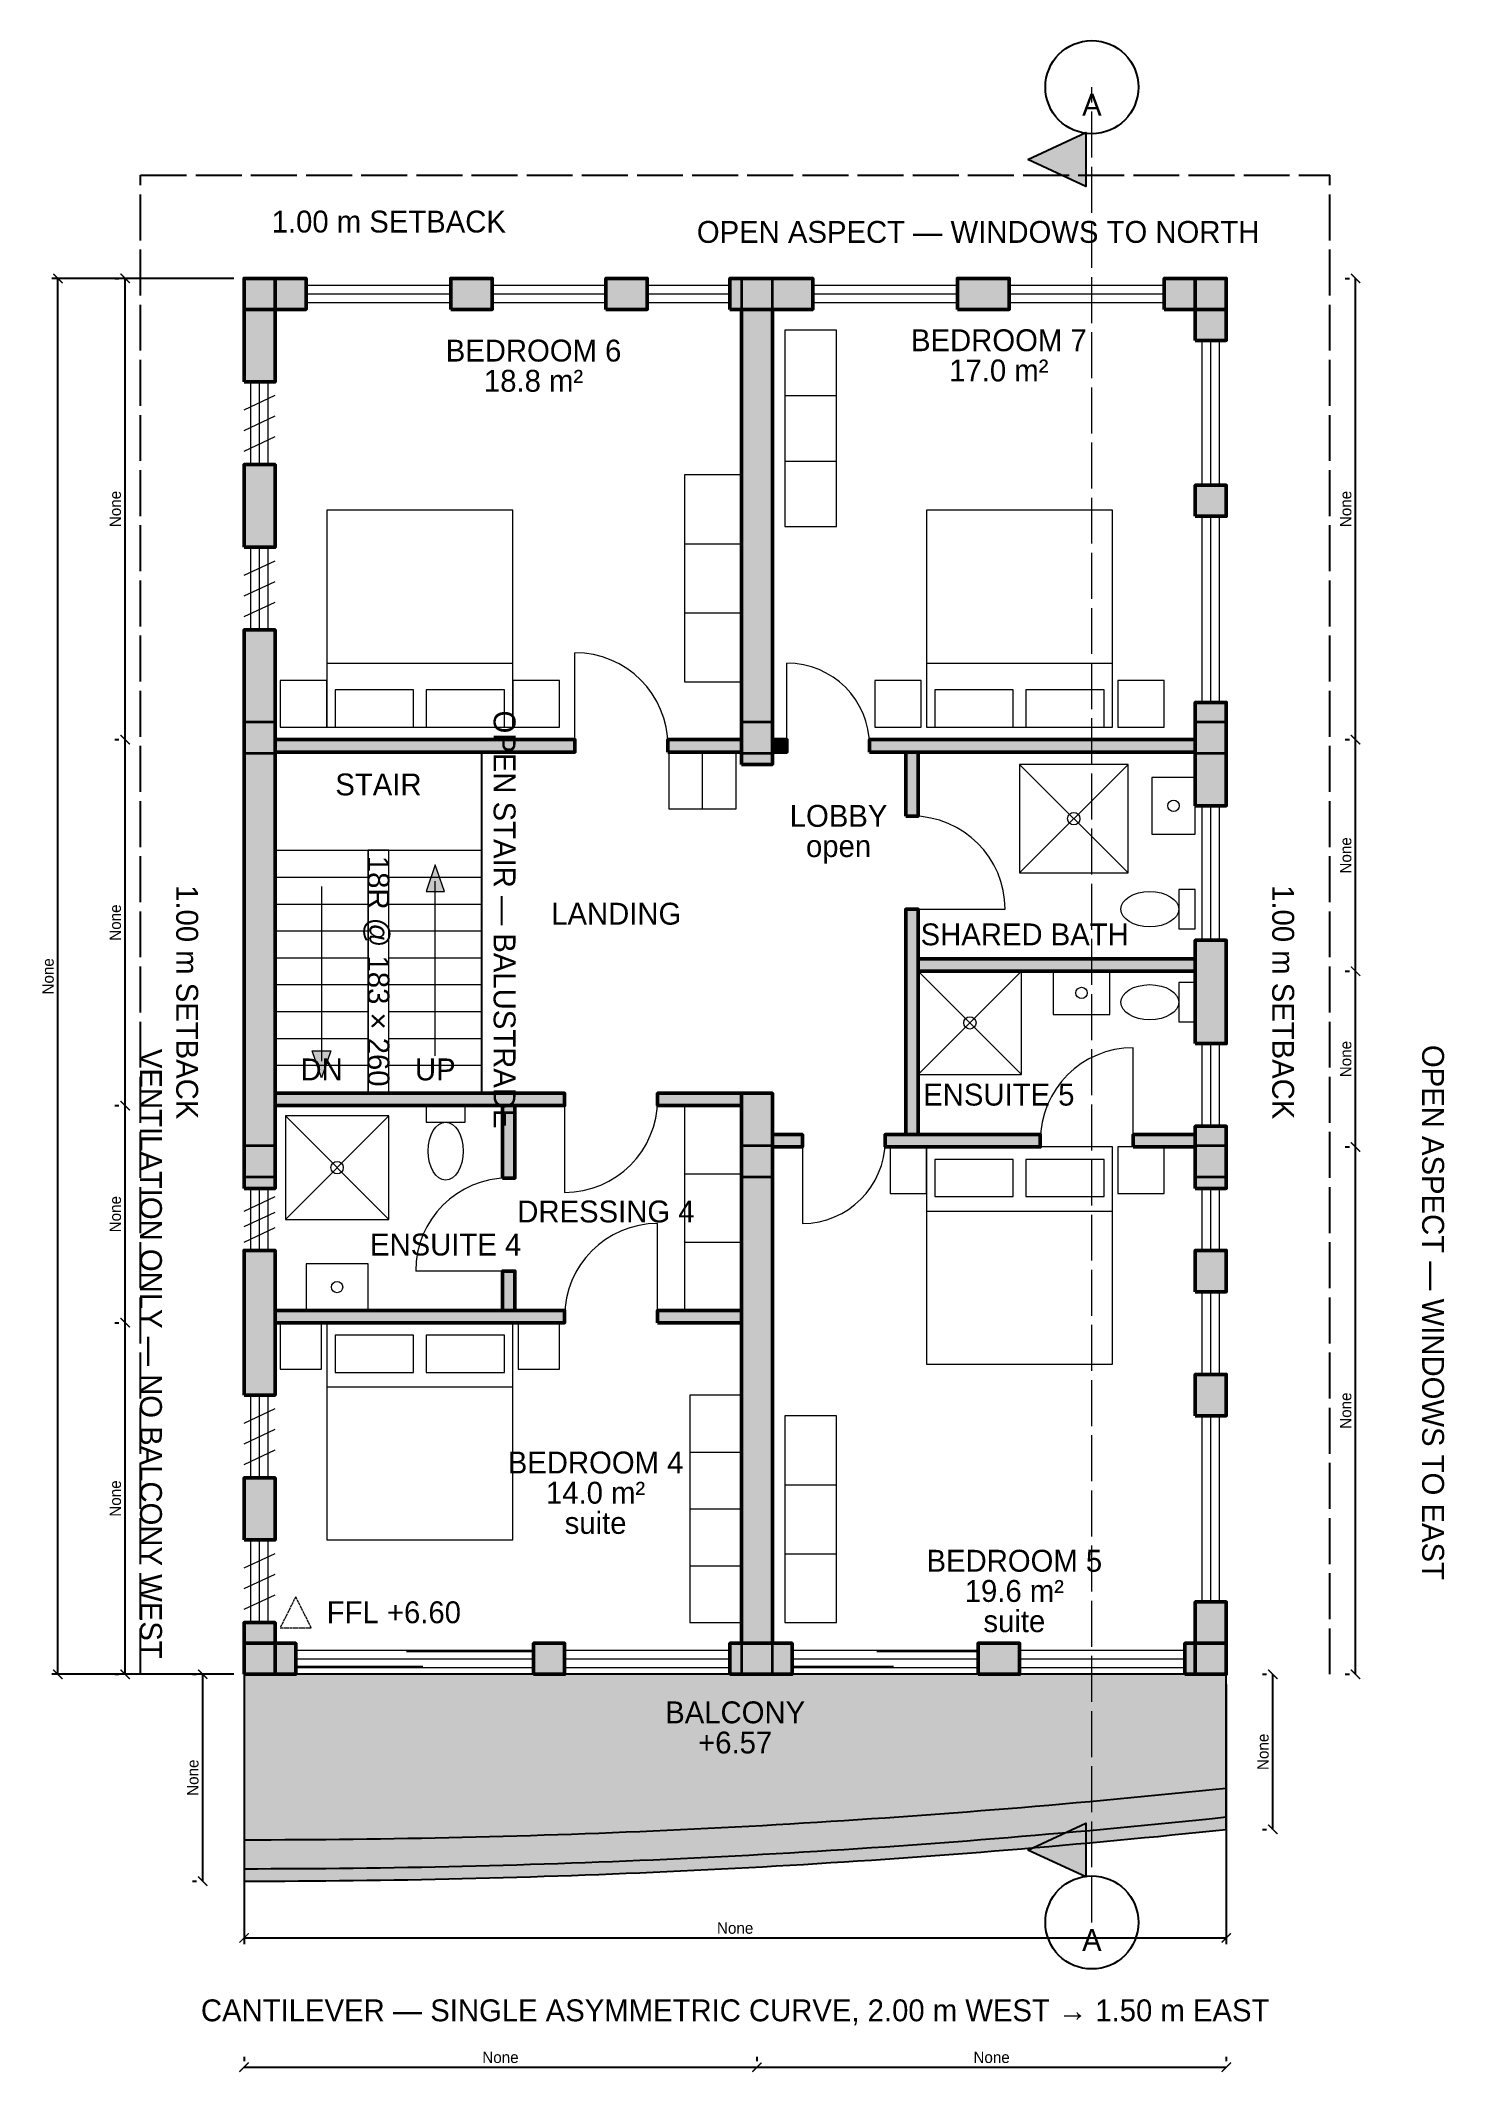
# Model space of a CAD drawing. Header units: millimetres. Extents: x 10533 to 24109, y -350 to 19300.
import ezdxf
from ezdxf.enums import TextEntityAlignment as Align

# ---------------------------------------------------------------- set-up
doc = ezdxf.new("R2010")
doc.units = ezdxf.units.MM
doc.header["$LTSCALE"] = 20
doc.linetypes.add('DASHDOT', pattern=[3.556, 2.54, -0.508, 0, -0.508])
doc.linetypes.add('DASHED', pattern=[1.524, 1.27, -0.254])
for name, color, linetype, lineweight in [('A-ANNO-DIMS', 5, 'CONTINUOUS', 13), ('A-ANNO-PATT', 8, 'CONTINUOUS', 9), ('A-ANNO-SYMB', 5, 'DASHED', 13), ('A-ANNO-TEXT', 7, 'CONTINUOUS', 13), ('A-DOOR', 3, 'CONTINUOUS', 18), ('A-EQPM', 6, 'CONTINUOUS', 13), ('A-FLOR', 7, 'CONTINUOUS', 25), ('A-FLOR-STRS', 2, 'CONTINUOUS', 18), ('A-FURN', 6, 'CONTINUOUS', 13), ('A-GLAZ', 4, 'CONTINUOUS', 18), ('A-WALL', 7, 'CONTINUOUS', 50), ('A-WALL-PATT', 7, 'CONTINUOUS', 9), ('G-ANNO-BNDY', 1, 'DASHDOT', 25), ('S-COLS', 7, 'CONTINUOUS', 35)]:
    doc.layers.add(name, color=color, linetype=linetype, lineweight=lineweight)
doc.dimstyles.new('ARCH', dxfattribs={"dimtxt": 2.2, "dimasz": 1.8, "dimexe": 1.2, "dimexo": 2, "dimgap": 0.8, "dimtad": 1, "dimlfac": 0.001, "dimblk": 'ARCHTICK', "dimcen": 2.5, "dimazin": 3, "dimtfac": 1, "dimtmove": 0, "dimatfit": 3})

# ---------------------------------------------------------------- blocks, each defined once
blk = doc.blocks.new('_ARCHTICK')
at = {"color": 0, "linetype": 'BYBLOCK', "const_width": 0.15}
blk.add_lwpolyline([(-0.5, -0.5), (0.5, 0.5)], dxfattribs=at)

msp = doc.modelspace()

# ---------------------------------------------------------------- hatches: boundary and pattern name
at = {"layer": 'A-ANNO-PATT'}
for points in [[(20080, 18150), (20640, 18410), (20640, 17890)], [(14350, 11330), (14260, 11070), (14440, 11070)], [(13250, 9270), (13160, 9530), (13340, 9530)], [(12500, 3500), (12500, 1500), (12631.944, 1500.096), (12763.889, 1500.386), (12895.833, 1500.868), (13027.778, 1501.543), (13159.722, 1502.411), (13291.667, 1503.472), (13423.611, 1504.726), (13555.556, 1506.173), (13687.5, 1507.812), (13819.444, 1509.645), (13951.389, 1511.671), (14083.333, 1513.889), (14215.278, 1516.3), (14347.222, 1518.904), (14479.167, 1521.701), (14611.111, 1524.691), (14743.056, 1527.874), (14875, 1531.25), (15006.944, 1534.819), (15138.889, 1538.58), (15270.833, 1542.535), (15402.778, 1546.682), (15534.722, 1551.022), (15666.667, 1555.556), (15798.611, 1560.282), (15930.556, 1565.201), (16062.5, 1570.312), (16194.444, 1575.617), (16326.389, 1581.115), (16458.333, 1586.806), (16590.278, 1592.689), (16722.222, 1598.765), (16854.167, 1605.035), (16986.111, 1611.497), (17118.056, 1618.152), (17250, 1625), (17381.944, 1632.041), (17513.889, 1639.275), (17645.833, 1646.701), (17777.778, 1654.321), (17909.722, 1662.133), (18041.667, 1670.139), (18173.611, 1678.337), (18305.556, 1686.728), (18437.5, 1695.312), (18569.444, 1704.09), (18701.389, 1713.059), (18833.333, 1722.222), (18965.278, 1731.578), (19097.222, 1741.127), (19229.167, 1750.868), (19361.111, 1760.802), (19493.056, 1770.93), (19625, 1781.25), (19756.944, 1791.763), (19888.889, 1802.469), (20020.833, 1813.368), (20152.778, 1824.46), (20284.722, 1835.745), (20416.667, 1847.222), (20548.611, 1858.893), (20680.556, 1870.756), (20812.5, 1882.812), (20944.444, 1895.062), (21076.389, 1907.504), (21208.333, 1920.139), (21340.278, 1932.967), (21472.222, 1945.988), (21604.167, 1959.201), (21736.111, 1972.608), (21868.056, 1986.208), (22000, 2000), (22000, 3500)], [(20080, 1800), (20640, 2060), (20640, 1540)]]:
    msp.add_hatch(color=7, dxfattribs=at).paths.add_polyline_path(points)
at = {"layer": 'A-WALL-PATT'}
for points in [[(12500, 16000), (12800, 16000), (12800, 17000), (12500, 17000)], [(12500, 16700), (13100, 16700), (13100, 17000), (12500, 17000)], [(14500, 16700), (14900, 16700), (14900, 17000), (14500, 17000)], [(16000, 16700), (16400, 16700), (16400, 17000), (16000, 17000)], [(17200, 16700), (18000, 16700), (18000, 17000), (17200, 17000)], [(19400, 16700), (19900, 16700), (19900, 17000), (19400, 17000)], [(21400, 16700), (22000, 16700), (22000, 17000), (21400, 17000)], [(21700, 16400), (22000, 16400), (22000, 17000), (21700, 17000)], [(17310, 12300), (17610, 12300), (17610, 16700), (17310, 16700)], [(12500, 14400), (12800, 14400), (12800, 15200), (12500, 15200)], [(21700, 14700), (22000, 14700), (22000, 15000), (21700, 15000)], [(12500, 8200), (12800, 8200), (12800, 13600), (12500, 13600)], [(21700, 11900), (22000, 11900), (22000, 12900), (21700, 12900)], [(12800, 12420), (15700, 12420), (15700, 12540), (12800, 12540)], [(16600, 12420), (17310, 12420), (17310, 12540), (16600, 12540)], [(17610, 12420), (17750, 12420), (17750, 12540), (17610, 12540)], [(18550, 12420), (21700, 12420), (21700, 12540), (18550, 12540)], [(18900, 11800), (19020, 11800), (19020, 12420), (18900, 12420)], [(18900, 8720), (19020, 8720), (19020, 10900), (18900, 10900)], [(19020, 10300), (21700, 10300), (21700, 10420), (19020, 10420)], [(21700, 9600), (22000, 9600), (22000, 10600), (21700, 10600)], [(12800, 9000), (15600, 9000), (15600, 9120), (12800, 9120)], [(16500, 9000), (17310, 9000), (17310, 9120), (16500, 9120)], [(17310, 3800), (17610, 3800), (17610, 9120), (17310, 9120)], [(15000, 8300), (15120, 8300), (15120, 9000), (15000, 9000)], [(17610, 8600), (17900, 8600), (17900, 8720), (17610, 8720)], [(18700, 8600), (20200, 8600), (20200, 8720), (18700, 8720)], [(21100, 8600), (21700, 8600), (21700, 8720), (21100, 8720)], [(21700, 8200), (22000, 8200), (22000, 8800), (21700, 8800)], [(12500, 6200), (12800, 6200), (12800, 7600), (12500, 7600)], [(21700, 7200), (22000, 7200), (22000, 7600), (21700, 7600)], [(15000, 7020), (15120, 7020), (15120, 7400), (15000, 7400)], [(12800, 6900), (15600, 6900), (15600, 7020), (12800, 7020)], [(16500, 6900), (17310, 6900), (17310, 7020), (16500, 7020)], [(21700, 6000), (22000, 6000), (22000, 6400), (21700, 6400)], [(12500, 4800), (12800, 4800), (12800, 5400), (12500, 5400)], [(21700, 3500), (22000, 3500), (22000, 4200), (21700, 4200)], [(12500, 3500), (12800, 3500), (12800, 4000), (12500, 4000)], [(12500, 3500), (13000, 3500), (13000, 3800), (12500, 3800)], [(15300, 3500), (15600, 3500), (15600, 3800), (15300, 3800)], [(17200, 3500), (17800, 3500), (17800, 3800), (17200, 3800)], [(19600, 3500), (20000, 3500), (20000, 3800), (19600, 3800)], [(21600, 3500), (22000, 3500), (22000, 3800), (21600, 3800)]]:
    msp.add_hatch(color=7, dxfattribs=at).paths.add_polyline_path(points)

# ---------------------------------------------------------------- linework, layer by layer
at = {"layer": 'A-ANNO-SYMB', "linetype": 'DASHED', "ltscale": 17.5}
msp.add_line((20700, 1100), (20700, 18850), dxfattribs=at)
at = {"layer": 'A-ANNO-SYMB'}
msp.add_lwpolyline([(13000, 4250), (12850, 3950), (13150, 3950)], close=True, dxfattribs=at)
at = {"layer": 'A-DOOR'}
for p, q in [((15700, 12480), (15700, 13380)), ((17750, 12480), (17750, 13280)), ((15700, 12420), (15700, 12540)), ((16600, 12420), (16600, 12540)), ((17750, 12420), (17750, 12540)), ((18550, 12420), (18550, 12540)), ((17310, 12300), (17610, 12300)), ((18900, 11800), (19020, 11800)), ((18900, 10900), (19020, 10900)), ((18960, 10900), (19860, 10900)), ((21100, 8660), (21100, 9560)), ((15600, 9000), (15600, 9120)), ((15600, 9060), (15600, 8160)), ((16500, 9000), (16500, 9120)), ((17310, 9120), (17610, 9120)), ((17900, 8600), (17900, 8720)), ((17900, 8660), (17900, 7860)), ((18700, 8600), (18700, 8720)), ((20200, 8600), (20200, 8720)), ((21100, 8600), (21100, 8720)), ((15000, 8300), (15120, 8300)), ((16500, 6960), (16500, 7860)), ((15060, 7400), (14160, 7400)), ((15000, 7400), (15120, 7400)), ((15600, 6900), (15600, 7020)), ((16500, 6900), (16500, 7020))]:
    msp.add_line(p, q, dxfattribs=at)
for centre, radius, start, end in [((15700, 12480), 900, 0, 90), ((17750, 12480), 800, 0, 90), ((18960, 10900), 900, 0, 90), ((21100, 8660), 900, 90, 180), ((15600, 9060), 900, -90, 0), ((17900, 8660), 800, -90, 0), ((15060, 7400), 900, 90, 180), ((16500, 6960), 900, 90, 180)]:
    msp.add_arc(centre, radius, start, end, dxfattribs=at)
at = {"layer": 'A-EQPM'}
for p, q in [((20000, 11250), (21050, 12300)), ((21050, 11250), (20000, 12300)), ((19020, 9300), (20020, 10300)), ((20020, 9300), (19020, 10300)), ((12900, 7900), (13900, 8900)), ((13900, 7900), (12900, 8900))]:
    msp.add_line(p, q, dxfattribs=at)
for points in [[(20000, 11250), (21050, 11250), (21050, 12300), (20000, 12300)], [(21280, 11625), (21700, 11625), (21700, 12175), (21280, 12175)], [(21540, 10710), (21700, 10710), (21700, 11090), (21540, 11090)], [(19020, 9300), (20020, 9300), (20020, 10300), (19020, 10300)], [(20325, 9880), (20875, 9880), (20875, 10300), (20325, 10300)], [(21540, 9810), (21700, 9810), (21700, 10190), (21540, 10190)], [(12900, 7900), (13900, 7900), (13900, 8900), (12900, 8900)], [(14260, 8840), (14640, 8840), (14640, 9000), (14260, 9000)], [(13100, 7020), (13700, 7020), (13700, 7470), (13100, 7470)]]:
    msp.add_lwpolyline(points, close=True, dxfattribs=at)
for centre, radius in [((20525, 11775), 60), ((21490, 11900), 55), ((20600, 10090), 55), ((19520, 9800), 60), ((13400, 8400), 60), ((13400, 7245), 55)]:
    msp.add_circle(centre, radius, dxfattribs=at)
for centre, major_axis in [((21260, 10900), (280, 0)), ((21260, 10000), (280, 0)), ((14450, 8560), (0, 280))]:
    msp.add_ellipse(centre, major_axis=major_axis, ratio=0.607142857, dxfattribs=at)
at = {"layer": 'A-FLOR'}
msp.add_line((14800, 9120), (14800, 12420), dxfattribs=at)
for points in [[(20080, 18150), (20640, 18410), (20640, 17890)], [(12500, 3500), (12500, 1500), (12631.944, 1500.096), (12763.889, 1500.386), (12895.833, 1500.868), (13027.778, 1501.543), (13159.722, 1502.411), (13291.667, 1503.472), (13423.611, 1504.726), (13555.556, 1506.173), (13687.5, 1507.812), (13819.444, 1509.645), (13951.389, 1511.671), (14083.333, 1513.889), (14215.278, 1516.3), (14347.222, 1518.904), (14479.167, 1521.701), (14611.111, 1524.691), (14743.056, 1527.874), (14875, 1531.25), (15006.944, 1534.819), (15138.889, 1538.58), (15270.833, 1542.535), (15402.778, 1546.682), (15534.722, 1551.022), (15666.667, 1555.556), (15798.611, 1560.282), (15930.556, 1565.201), (16062.5, 1570.312), (16194.444, 1575.617), (16326.389, 1581.115), (16458.333, 1586.806), (16590.278, 1592.689), (16722.222, 1598.765), (16854.167, 1605.035), (16986.111, 1611.497), (17118.056, 1618.152), (17250, 1625), (17381.944, 1632.041), (17513.889, 1639.275), (17645.833, 1646.701), (17777.778, 1654.321), (17909.722, 1662.133), (18041.667, 1670.139), (18173.611, 1678.337), (18305.556, 1686.728), (18437.5, 1695.312), (18569.444, 1704.09), (18701.389, 1713.059), (18833.333, 1722.222), (18965.278, 1731.578), (19097.222, 1741.127), (19229.167, 1750.868), (19361.111, 1760.802), (19493.056, 1770.93), (19625, 1781.25), (19756.944, 1791.763), (19888.889, 1802.469), (20020.833, 1813.368), (20152.778, 1824.46), (20284.722, 1835.745), (20416.667, 1847.222), (20548.611, 1858.893), (20680.556, 1870.756), (20812.5, 1882.812), (20944.444, 1895.062), (21076.389, 1907.504), (21208.333, 1920.139), (21340.278, 1932.967), (21472.222, 1945.988), (21604.167, 1959.201), (21736.111, 1972.608), (21868.056, 1986.208), (22000, 2000), (22000, 3500)], [(20080, 1800), (20640, 2060), (20640, 1540)]]:
    msp.add_lwpolyline(points, close=True, dxfattribs=at)
at = {"layer": 'A-FLOR', "linetype": 'DASHED', "ltscale": 17.5}
msp.add_lwpolyline([(12500, 1900), (12631.944, 1900.096), (12763.889, 1900.386), (12895.833, 1900.868), (13027.778, 1901.543), (13159.722, 1902.411), (13291.667, 1903.472), (13423.611, 1904.726), (13555.556, 1906.173), (13687.5, 1907.812), (13819.444, 1909.645), (13951.389, 1911.671), (14083.333, 1913.889), (14215.278, 1916.3), (14347.222, 1918.904), (14479.167, 1921.701), (14611.111, 1924.691), (14743.056, 1927.874), (14875, 1931.25), (15006.944, 1934.819), (15138.889, 1938.58), (15270.833, 1942.535), (15402.778, 1946.682), (15534.722, 1951.022), (15666.667, 1955.556), (15798.611, 1960.282), (15930.556, 1965.201), (16062.5, 1970.312), (16194.444, 1975.617), (16326.389, 1981.115), (16458.333, 1986.806), (16590.278, 1992.689), (16722.222, 1998.765), (16854.167, 2005.035), (16986.111, 2011.497), (17118.056, 2018.152), (17250, 2025), (17381.944, 2032.041), (17513.889, 2039.275), (17645.833, 2046.701), (17777.778, 2054.321), (17909.722, 2062.133), (18041.667, 2070.139), (18173.611, 2078.337), (18305.556, 2086.728), (18437.5, 2095.312), (18569.444, 2104.09), (18701.389, 2113.059), (18833.333, 2122.222), (18965.278, 2131.578), (19097.222, 2141.127), (19229.167, 2150.868), (19361.111, 2160.802), (19493.056, 2170.93), (19625, 2181.25), (19756.944, 2191.763), (19888.889, 2202.469), (20020.833, 2213.368), (20152.778, 2224.46), (20284.722, 2235.745), (20416.667, 2247.222), (20548.611, 2258.893), (20680.556, 2270.756), (20812.5, 2282.812), (20944.444, 2295.062), (21076.389, 2307.504), (21208.333, 2320.139), (21340.278, 2332.967), (21472.222, 2345.988), (21604.167, 2359.201), (21736.111, 2372.608), (21868.056, 2386.208), (22000, 2400)], dxfattribs=at)
at = {"layer": 'A-FLOR'}
for points in [[(12500, 1620), (12631.944, 1620.096), (12763.889, 1620.386), (12895.833, 1620.868), (13027.778, 1621.543), (13159.722, 1622.411), (13291.667, 1623.472), (13423.611, 1624.726), (13555.556, 1626.173), (13687.5, 1627.812), (13819.444, 1629.645), (13951.389, 1631.671), (14083.333, 1633.889), (14215.278, 1636.3), (14347.222, 1638.904), (14479.167, 1641.701), (14611.111, 1644.691), (14743.056, 1647.874), (14875, 1651.25), (15006.944, 1654.819), (15138.889, 1658.58), (15270.833, 1662.535), (15402.778, 1666.682), (15534.722, 1671.022), (15666.667, 1675.556), (15798.611, 1680.282), (15930.556, 1685.201), (16062.5, 1690.312), (16194.444, 1695.617), (16326.389, 1701.115), (16458.333, 1706.806), (16590.278, 1712.689), (16722.222, 1718.765), (16854.167, 1725.035), (16986.111, 1731.497), (17118.056, 1738.152), (17250, 1745), (17381.944, 1752.041), (17513.889, 1759.275), (17645.833, 1766.701), (17777.778, 1774.321), (17909.722, 1782.133), (18041.667, 1790.139), (18173.611, 1798.337), (18305.556, 1806.728), (18437.5, 1815.312), (18569.444, 1824.09), (18701.389, 1833.059), (18833.333, 1842.222), (18965.278, 1851.578), (19097.222, 1861.127), (19229.167, 1870.868), (19361.111, 1880.802), (19493.056, 1890.93), (19625, 1901.25), (19756.944, 1911.763), (19888.889, 1922.469), (20020.833, 1933.368), (20152.778, 1944.46), (20284.722, 1955.745), (20416.667, 1967.222), (20548.611, 1978.893), (20680.556, 1990.756), (20812.5, 2002.812), (20944.444, 2015.062), (21076.389, 2027.504), (21208.333, 2040.139), (21340.278, 2052.967), (21472.222, 2065.988), (21604.167, 2079.201), (21736.111, 2092.608), (21868.056, 2106.208), (22000, 2120)], [(12500, 1500), (12631.944, 1500.096), (12763.889, 1500.386), (12895.833, 1500.868), (13027.778, 1501.543), (13159.722, 1502.411), (13291.667, 1503.472), (13423.611, 1504.726), (13555.556, 1506.173), (13687.5, 1507.812), (13819.444, 1509.645), (13951.389, 1511.671), (14083.333, 1513.889), (14215.278, 1516.3), (14347.222, 1518.904), (14479.167, 1521.701), (14611.111, 1524.691), (14743.056, 1527.874), (14875, 1531.25), (15006.944, 1534.819), (15138.889, 1538.58), (15270.833, 1542.535), (15402.778, 1546.682), (15534.722, 1551.022), (15666.667, 1555.556), (15798.611, 1560.282), (15930.556, 1565.201), (16062.5, 1570.312), (16194.444, 1575.617), (16326.389, 1581.115), (16458.333, 1586.806), (16590.278, 1592.689), (16722.222, 1598.765), (16854.167, 1605.035), (16986.111, 1611.497), (17118.056, 1618.152), (17250, 1625), (17381.944, 1632.041), (17513.889, 1639.275), (17645.833, 1646.701), (17777.778, 1654.321), (17909.722, 1662.133), (18041.667, 1670.139), (18173.611, 1678.337), (18305.556, 1686.728), (18437.5, 1695.312), (18569.444, 1704.09), (18701.389, 1713.059), (18833.333, 1722.222), (18965.278, 1731.578), (19097.222, 1741.127), (19229.167, 1750.868), (19361.111, 1760.802), (19493.056, 1770.93), (19625, 1781.25), (19756.944, 1791.763), (19888.889, 1802.469), (20020.833, 1813.368), (20152.778, 1824.46), (20284.722, 1835.745), (20416.667, 1847.222), (20548.611, 1858.893), (20680.556, 1870.756), (20812.5, 1882.812), (20944.444, 1895.062), (21076.389, 1907.504), (21208.333, 1920.139), (21340.278, 1932.967), (21472.222, 1945.988), (21604.167, 1959.201), (21736.111, 1972.608), (21868.056, 1986.208), (22000, 2000)]]:
    msp.add_lwpolyline(points, dxfattribs=at)
for centre in [(20700, 18850), (20700, 1100)]:
    msp.add_circle(centre, 450, dxfattribs=at)
at = {"layer": 'A-FLOR-STRS'}
for p, q in [((12800, 11470), (14800, 11470)), ((12800, 11470), (13700, 11470)), ((13700, 9130), (13700, 11470)), ((13900, 11470), (14800, 11470)), ((13900, 9130), (13900, 11470)), ((12800, 11210), (13700, 11210)), ((13900, 11210), (14800, 11210)), ((13250, 11120), (13250, 9430)), ((14350, 9480), (14350, 11170)), ((12800, 10950), (13700, 10950)), ((13900, 10950), (14800, 10950)), ((12800, 10690), (13700, 10690)), ((13900, 10690), (14800, 10690)), ((12800, 10430), (13700, 10430)), ((13900, 10430), (14800, 10430)), ((12800, 10170), (13700, 10170)), ((13900, 10170), (14800, 10170)), ((12800, 9910), (13700, 9910)), ((13900, 9910), (14800, 9910)), ((12800, 9650), (13700, 9650)), ((13900, 9650), (14800, 9650)), ((12800, 9390), (13700, 9390)), ((13900, 9390), (14800, 9390)), ((12800, 9130), (13700, 9130)), ((13900, 9130), (14800, 9130))]:
    msp.add_line(p, q, dxfattribs=at)
for points in [[(13700, 9130), (13900, 9130), (13900, 11470), (13700, 11470)], [(14350, 11330), (14260, 11070), (14440, 11070)], [(13250, 9270), (13160, 9530), (13340, 9530)]]:
    msp.add_lwpolyline(points, close=True, dxfattribs=at)
at = {"layer": 'A-FURN'}
for p, q in [((17730, 15866.667), (18230, 15866.667)), ((17730, 15233.333), (18230, 15233.333)), ((16760, 14433.333), (17310, 14433.333)), ((16760, 13766.667), (17310, 13766.667)), ((13300, 13280), (15100, 13280)), ((19100, 13280), (20900, 13280)), ((16935, 11870), (16935, 12420)), ((16760, 8340), (17310, 8340)), ((19100, 7980), (20900, 7980)), ((16760, 7680), (17310, 7680)), ((13300, 6280), (15100, 6280)), ((16810, 5650), (17310, 5650)), ((17730, 5333.333), (18230, 5333.333)), ((16810, 5100), (17310, 5100)), ((16810, 4550), (17310, 4550)), ((17730, 4666.667), (18230, 4666.667)), ((12500, 1500), (12500, 3500)), ((22000, 2000), (22000, 3500))]:
    msp.add_line(p, q, dxfattribs=at)
for points in [[(17730, 14600), (18230, 14600), (18230, 16500), (17730, 16500)], [(16760, 13100), (17310, 13100), (17310, 15100), (16760, 15100)], [(13300, 12660), (15100, 12660), (15100, 14760), (13300, 14760)], [(19100, 12660), (20900, 12660), (20900, 14760), (19100, 14760)], [(12850, 12660), (13300, 12660), (13300, 13110), (12850, 13110)], [(13380, 12660), (14140, 12660), (14140, 13020), (13380, 13020)], [(14260, 12660), (15020, 12660), (15020, 13020), (14260, 13020)], [(15100, 12660), (15550, 12660), (15550, 13110), (15100, 13110)], [(18600, 12660), (19050, 12660), (19050, 13110), (18600, 13110)], [(19180, 12660), (19940, 12660), (19940, 13020), (19180, 13020)], [(20060, 12660), (20820, 12660), (20820, 13020), (20060, 13020)], [(20950, 12660), (21400, 12660), (21400, 13110), (20950, 13110)], [(16610, 11870), (17260, 11870), (17260, 12420), (16610, 12420)], [(16760, 7020), (17310, 7020), (17310, 9000), (16760, 9000)], [(18750, 8150), (19100, 8150), (19100, 8600), (18750, 8600)], [(19100, 6500), (20900, 6500), (20900, 8600), (19100, 8600)], [(19180, 8120), (19940, 8120), (19940, 8480), (19180, 8480)], [(20060, 8120), (20820, 8120), (20820, 8480), (20060, 8480)], [(20950, 8150), (21400, 8150), (21400, 8600), (20950, 8600)], [(12850, 6450), (13250, 6450), (13250, 6900), (12850, 6900)], [(13300, 4800), (15100, 4800), (15100, 6900), (13300, 6900)], [(15150, 6450), (15550, 6450), (15550, 6900), (15150, 6900)], [(13380, 6420), (14140, 6420), (14140, 6780), (13380, 6780)], [(14260, 6420), (15020, 6420), (15020, 6780), (14260, 6780)], [(16810, 4000), (17310, 4000), (17310, 6200), (16810, 6200)], [(17730, 4000), (18230, 4000), (18230, 6000), (17730, 6000)]]:
    msp.add_lwpolyline(points, close=True, dxfattribs=at)
at = {"layer": 'A-GLAZ'}
for p, q in [((13100, 16700), (13100, 17000)), ((13100, 16934), (14500, 16934)), ((14500, 16700), (14500, 17000)), ((14900, 16700), (14900, 17000)), ((14900, 16934), (16000, 16934)), ((16000, 16700), (16000, 17000)), ((16400, 16700), (16400, 17000)), ((16400, 16934), (17200, 16934)), ((17200, 16700), (17200, 17000)), ((18000, 16700), (18000, 17000)), ((18000, 16934), (19400, 16934)), ((19400, 16700), (19400, 17000)), ((19900, 16700), (19900, 17000)), ((19900, 16934), (21400, 16934)), ((21400, 16700), (21400, 17000)), ((13100, 16850), (14500, 16850)), ((13100, 16766), (14500, 16766)), ((14900, 16850), (16000, 16850)), ((14900, 16766), (16000, 16766)), ((16400, 16850), (17200, 16850)), ((16400, 16766), (17200, 16766)), ((18000, 16850), (19400, 16850)), ((18000, 16766), (19400, 16766)), ((19900, 16850), (21400, 16850)), ((19900, 16766), (21400, 16766)), ((21700, 16400), (22000, 16400)), ((21766, 15000), (21766, 16400)), ((21850, 15000), (21850, 16400)), ((21934, 15000), (21934, 16400)), ((12500, 16000), (12800, 16000)), ((12566, 15200), (12566, 16000)), ((12650, 15200), (12650, 16000)), ((12734, 15200), (12734, 16000)), ((12500, 15730), (12800, 15870)), ((12500, 15530), (12800, 15670)), ((12500, 15330), (12800, 15470)), ((12500, 15200), (12800, 15200)), ((21700, 15000), (22000, 15000)), ((21700, 14700), (22000, 14700)), ((21766, 12900), (21766, 14700)), ((21850, 12900), (21850, 14700)), ((21934, 12900), (21934, 14700)), ((12500, 14400), (12800, 14400)), ((12566, 13600), (12566, 14400)), ((12650, 13600), (12650, 14400)), ((12734, 13600), (12734, 14400)), ((12500, 14130), (12800, 14270)), ((12500, 13930), (12800, 14070)), ((12500, 13730), (12800, 13870)), ((12500, 13600), (12800, 13600)), ((21700, 12900), (22000, 12900)), ((21700, 11900), (22000, 11900)), ((21766, 10600), (21766, 11900)), ((21850, 10600), (21850, 11900)), ((21934, 10600), (21934, 11900)), ((21700, 10600), (22000, 10600)), ((21700, 9600), (22000, 9600)), ((21766, 8800), (21766, 9600)), ((21850, 8800), (21850, 9600)), ((21934, 8800), (21934, 9600)), ((21700, 8800), (22000, 8800)), ((12500, 8200), (12800, 8200)), ((12500, 7980), (12800, 8120)), ((12566, 7600), (12566, 8200)), ((12650, 7600), (12650, 8200)), ((12734, 7600), (12734, 8200)), ((21700, 8200), (22000, 8200)), ((21766, 7600), (21766, 8200)), ((21850, 7600), (21850, 8200)), ((21934, 7600), (21934, 8200)), ((12500, 7830), (12800, 7970)), ((12500, 7680), (12800, 7820)), ((12500, 7600), (12800, 7600)), ((21700, 7600), (22000, 7600)), ((21700, 7200), (22000, 7200)), ((21766, 6400), (21766, 7200)), ((21850, 6400), (21850, 7200)), ((21934, 6400), (21934, 7200)), ((21700, 6400), (22000, 6400)), ((12500, 6200), (12800, 6200)), ((12566, 5400), (12566, 6200)), ((12650, 5400), (12650, 6200)), ((12734, 5400), (12734, 6200)), ((12500, 5930), (12800, 6070)), ((21700, 6000), (22000, 6000)), ((21766, 4200), (21766, 6000)), ((21850, 4200), (21850, 6000)), ((21934, 4200), (21934, 6000)), ((12500, 5730), (12800, 5870)), ((12500, 5530), (12800, 5670)), ((12500, 5400), (12800, 5400)), ((12500, 4800), (12800, 4800)), ((12566, 4000), (12566, 4800)), ((12650, 4000), (12650, 4800)), ((12734, 4000), (12734, 4800)), ((12500, 4530), (12800, 4670)), ((12500, 4330), (12800, 4470)), ((12500, 4130), (12800, 4270)), ((21700, 4200), (22000, 4200)), ((12500, 4000), (12800, 4000)), ((13000, 3500), (13000, 3800)), ((13000, 3734), (15300, 3734)), ((15300, 3500), (15300, 3800)), ((15600, 3500), (15600, 3800)), ((15600, 3734), (17200, 3734)), ((17200, 3500), (17200, 3800)), ((17800, 3500), (17800, 3800)), ((17800, 3734), (19600, 3734)), ((19600, 3500), (19600, 3800)), ((20000, 3500), (20000, 3800)), ((20000, 3734), (21600, 3734)), ((21600, 3500), (21600, 3800)), ((13000, 3650), (15300, 3650)), ((13000, 3578), (14230, 3578)), ((13000, 3566), (15300, 3566)), ((14070, 3722), (15300, 3722)), ((15600, 3650), (17200, 3650)), ((15600, 3566), (17200, 3566)), ((17800, 3650), (19600, 3650)), ((17800, 3578), (18780, 3578)), ((17800, 3566), (19600, 3566)), ((18620, 3722), (19600, 3722)), ((20000, 3650), (21600, 3650)), ((20000, 3566), (21600, 3566))]:
    msp.add_line(p, q, dxfattribs=at)
at = {"layer": 'A-WALL'}
for points in [[(12500, 16000), (12800, 16000), (12800, 17000), (12500, 17000)], [(12500, 16700), (13100, 16700), (13100, 17000), (12500, 17000)], [(14500, 16700), (14900, 16700), (14900, 17000), (14500, 17000)], [(16000, 16700), (16400, 16700), (16400, 17000), (16000, 17000)], [(17200, 16700), (18000, 16700), (18000, 17000), (17200, 17000)], [(19400, 16700), (19900, 16700), (19900, 17000), (19400, 17000)], [(21400, 16700), (22000, 16700), (22000, 17000), (21400, 17000)], [(21700, 16400), (22000, 16400), (22000, 17000), (21700, 17000)], [(17310, 12300), (17610, 12300), (17610, 16700), (17310, 16700)], [(12500, 14400), (12800, 14400), (12800, 15200), (12500, 15200)], [(21700, 14700), (22000, 14700), (22000, 15000), (21700, 15000)], [(12500, 8200), (12800, 8200), (12800, 13600), (12500, 13600)], [(21700, 11900), (22000, 11900), (22000, 12900), (21700, 12900)], [(12800, 12420), (15700, 12420), (15700, 12540), (12800, 12540)], [(16600, 12420), (17310, 12420), (17310, 12540), (16600, 12540)], [(17610, 12420), (17750, 12420), (17750, 12540), (17610, 12540)], [(18550, 12420), (21700, 12420), (21700, 12540), (18550, 12540)], [(18900, 11800), (19020, 11800), (19020, 12420), (18900, 12420)], [(18900, 8720), (19020, 8720), (19020, 10900), (18900, 10900)], [(19020, 10300), (21700, 10300), (21700, 10420), (19020, 10420)], [(21700, 9600), (22000, 9600), (22000, 10600), (21700, 10600)], [(12800, 9000), (15600, 9000), (15600, 9120), (12800, 9120)], [(16500, 9000), (17310, 9000), (17310, 9120), (16500, 9120)], [(17310, 3800), (17610, 3800), (17610, 9120), (17310, 9120)], [(15000, 8300), (15120, 8300), (15120, 9000), (15000, 9000)], [(17610, 8600), (17900, 8600), (17900, 8720), (17610, 8720)], [(18700, 8600), (20200, 8600), (20200, 8720), (18700, 8720)], [(21100, 8600), (21700, 8600), (21700, 8720), (21100, 8720)], [(21700, 8200), (22000, 8200), (22000, 8800), (21700, 8800)], [(12500, 6200), (12800, 6200), (12800, 7600), (12500, 7600)], [(21700, 7200), (22000, 7200), (22000, 7600), (21700, 7600)], [(15000, 7020), (15120, 7020), (15120, 7400), (15000, 7400)], [(12800, 6900), (15600, 6900), (15600, 7020), (12800, 7020)], [(16500, 6900), (17310, 6900), (17310, 7020), (16500, 7020)], [(21700, 6000), (22000, 6000), (22000, 6400), (21700, 6400)], [(12500, 4800), (12800, 4800), (12800, 5400), (12500, 5400)], [(21700, 3500), (22000, 3500), (22000, 4200), (21700, 4200)], [(12500, 3500), (12800, 3500), (12800, 4000), (12500, 4000)], [(12500, 3500), (13000, 3500), (13000, 3800), (12500, 3800)], [(15300, 3500), (15600, 3500), (15600, 3800), (15300, 3800)], [(17200, 3500), (17800, 3500), (17800, 3800), (17200, 3800)], [(19600, 3500), (20000, 3500), (20000, 3800), (19600, 3800)], [(21600, 3500), (22000, 3500), (22000, 3800), (21600, 3800)]]:
    msp.add_lwpolyline(points, close=True, dxfattribs=at)
at = {"layer": 'G-ANNO-BNDY', "linetype": 'DASHED', "ltscale": 17.5}
for p, q in [((11500, 3500), (11500, 18000)), ((11500, 18000), (23000, 18000)), ((23000, 3500), (23000, 18000))]:
    msp.add_line(p, q, dxfattribs=at)
at = {"layer": 'S-COLS'}
for points in [[(12500, 16700), (12800, 16700), (12800, 17000), (12500, 17000)], [(17310, 16700), (17610, 16700), (17610, 17000), (17310, 17000)], [(21700, 16700), (22000, 16700), (22000, 17000), (21700, 17000)], [(12500, 12410), (12800, 12410), (12800, 12710), (12500, 12710)], [(17310, 12410), (17610, 12410), (17610, 12710), (17310, 12710)], [(21700, 12410), (22000, 12410), (22000, 12710), (21700, 12710)], [(12500, 8310), (12800, 8310), (12800, 8610), (12500, 8610)], [(17310, 8310), (17610, 8310), (17610, 8610), (17310, 8610)], [(21700, 8310), (22000, 8310), (22000, 8610), (21700, 8610)], [(12500, 3500), (12800, 3500), (12800, 3800), (12500, 3800)], [(17310, 3500), (17610, 3500), (17610, 3800), (17310, 3800)], [(21700, 3500), (22000, 3500), (22000, 3800), (21700, 3800)]]:
    msp.add_lwpolyline(points, close=True, dxfattribs=at)

# ---------------------------------------------------------------- texts
at = {"layer": 'A-ANNO-TEXT'}
for s, height, p in [('A', 211.667, (20700, 18680)), ('1.00 m SETBACK', 211.66667, (13900, 17550)), ('OPEN ASPECT — WINDOWS TO NORTH', 211.66667, (19600, 17450)), ('BEDROOM 7', 211.6667, (19800, 16402.235)), ('BEDROOM 6', 211.6667, (15300, 16302.235)), ('18.8 m²', 211.6667, (15300, 16010.135)), ('17.0 m²', 211.6667, (19800, 16110.135)), ('STAIR', 211.6667, (13800, 12106.185)), ('LOBBY', 211.6667, (18250, 11802.235)), ('open', 211.6667, (18250, 11510.135)), ('LANDING', 211.6667, (16100, 10856.185)), ('SHARED BATH', 211.66667, (20050, 10656.185)), ('ENSUITE 5', 211.6667, (19800, 9106.185)), ('DRESSING 4', 211.6667, (16000, 7976.185)), ('ENSUITE 4', 211.6667, (14450, 7656.185)), ('BEDROOM 4', 211.6667, (15900, 5548.285)), ('14.0 m²', 211.6667, (15900, 5256.185)), ('suite', 211.6667, (15900, 4964.085)), ('BEDROOM 5', 211.6667, (19950, 4598.285)), ('19.6 m²', 211.6667, (19950, 4306.185)), ('suite', 211.6667, (19950, 4014.085)), ('BALCONY', 211.6667, (17250, 3132.235)), ('+6.57', 211.6667, (17250, 2840.135)), ('A', 211.667, (20700, 930)), ('CANTILEVER — SINGLE ASYMMETRIC CURVE, 2.00 m WEST → 1.50 m EAST', 211.66667, (17250, 250))]:
    msp.add_text(s, height=height, dxfattribs=at).set_placement(p, align=Align.MIDDLE_CENTER)
for s, p in [('OPEN STAIR — BALUSTRADE', (15020, 10800)), ('1.00 m SETBACK', (11950, 10000)), ('1.00 m SETBACK', (22550, 10000)), ('VENTILATION ONLY — NO BALCONY WEST', (11600, 6600)), ('OPEN ASPECT — WINDOWS TO EAST', (24000, 7000))]:
    msp.add_text(s, height=211.66667, rotation=-90, dxfattribs=at).set_placement(p, align=Align.MIDDLE_CENTER)
msp.add_text('FFL +6.60', height=211.6667, dxfattribs=at).set_placement((13300, 4100), align=Align.MIDDLE_LEFT)
at = {"layer": 'A-FLOR-STRS'}
msp.add_text('18R @ 183 × 260', height=211.66667, rotation=-90, dxfattribs=at).set_placement((13800, 10300), align=Align.MIDDLE_CENTER)
for s, p in [('DN', (13250, 9350)), ('UP', (14350, 9350))]:
    msp.add_text(s, height=211.6667, dxfattribs=at).set_placement(p, align=Align.MIDDLE_CENTER)

# ---------------------------------------------------------------- dimensions: what is measured, and where the dimension line sits
at = {"layer": 'A-ANNO-DIMS'}
for base, p1, p2 in [((10700, 3500), (12500, 3500), (12500, 17000)), ((11350, 12540), (11350, 12540), (11350, 17000)), ((23250, 12540), (23250, 12540), (23250, 17000)), ((11350, 9000), (11350, 9000), (11350, 12540)), ((23250, 10300), (23250, 10300), (23250, 12540)), ((23250, 8600), (23250, 8600), (23250, 10300)), ((11350, 6900), (11350, 6900), (11350, 9000)), ((23250, 3500), (23250, 3500), (23250, 8600)), ((11350, 3500), (11350, 3500), (11350, 6900)), ((12100, 1500), (12100, 1500), (12100, 3500)), ((22450, 2000), (22450, 2000), (22450, 3500))]:
    msp.add_linear_dim(base=base, p1=p1, p2=p2, angle=90, text='None', dimstyle='ARCH', override={"dimscale": 50}, dxfattribs=at).render()
for base, p1, p2 in [((12500, 950), (12500, 3500), (22000, 3500)), ((12500, -300), (12500, -300), (17460, -300)), ((17460, -300), (17460, -300), (22000, -300))]:
    msp.add_linear_dim(base=base, p1=p1, p2=p2, text='None', dimstyle='ARCH', override={"dimscale": 50}, dxfattribs=at).render()

doc.saveas('drawing.dxf')
